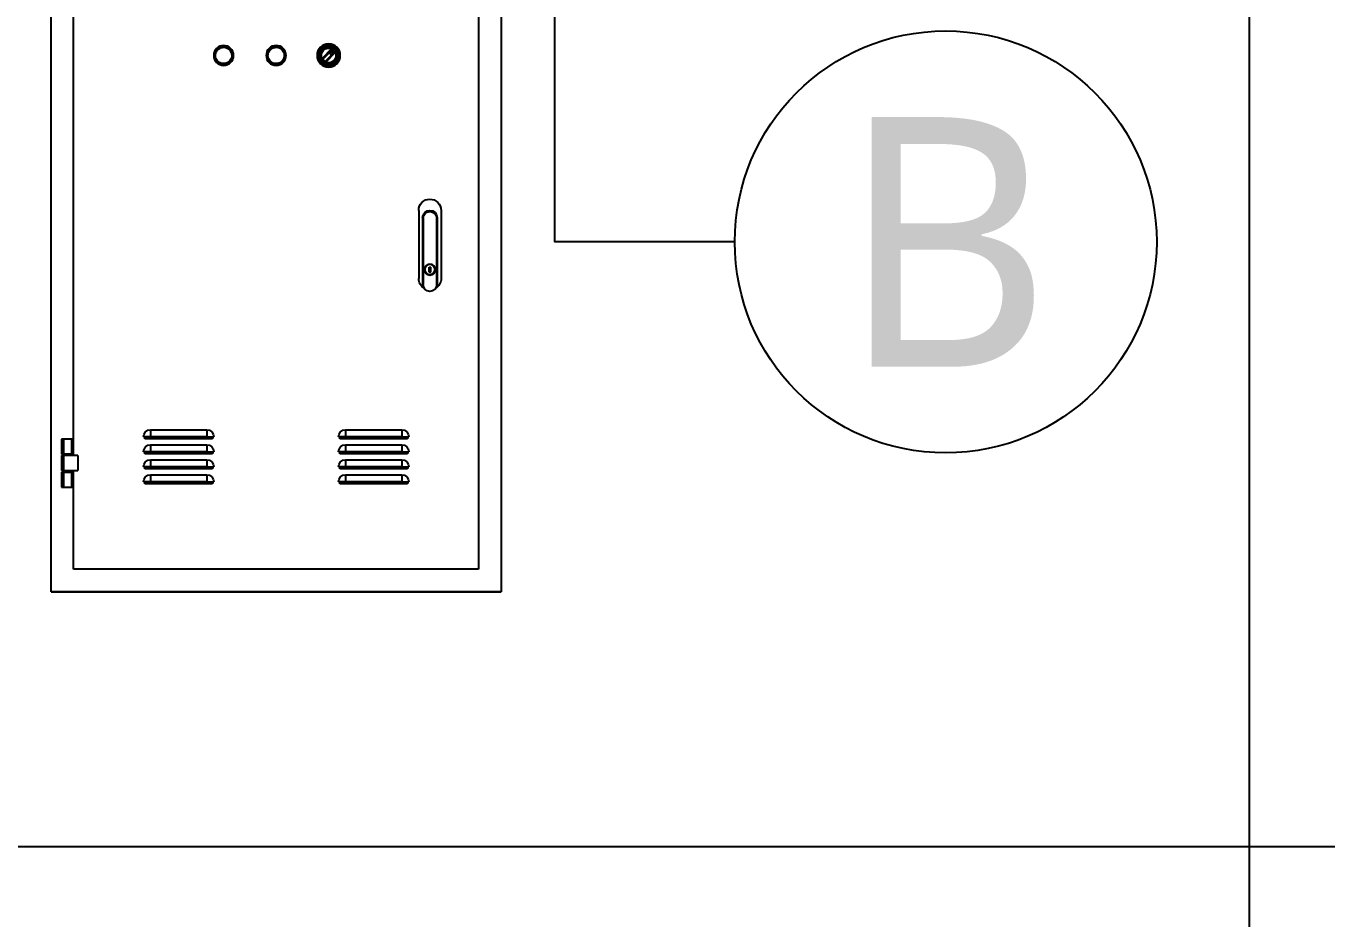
# Model space of a CAD drawing. Header units: millimetres. Extents: x 8533 to 164433, y 5768 to 115327.
# Drawn here: x 31127 to 33168, y 25303 to 26703 of the extents above; entities that cross this region are included whole.
import ezdxf
from ezdxf.enums import TextEntityAlignment as Align

# ---------------------------------------------------------------- set-up
doc = ezdxf.new("R2010")
doc.units = ezdxf.units.MM
doc.header["$LTSCALE"] = 250
for name, color, linetype in [('03_G_ENP_문자', 2, 'Continuous'), ('05_G-ENP_치수', 1, 'Continuous'), ('ARC', 8, 'Continuous'), ('G-ENP 인버터 판넬', 255, 'Continuous'), ('p', 3, 'Continuous')]:
    doc.layers.add(name, color=color, linetype=linetype)
doc.styles.add('G-ENP', font='')
doc.styles.get('G-ENP').set_extended_font_data('Malgun Gothic')

# ---------------------------------------------------------------- blocks, each defined once
blk = doc.blocks.new('240808_벽부형 인버터')
at = {"layer": 'G-ENP 인버터 판넬'}
for p, q in [((-504.7, 1009.4), (-504.7, -1009.4)), ((-454.2, 672.9), (-454.2, -959)), ((504.7, -1009.4), (504.7, 672.9)), ((454.2, -704.1), (454.2, 367.6)), ((-129.3, 203.1), (-127.4, 205)), ((-127.9, 208.7), (-104.6, 185.4)), ((-127.4, 205), (-122.8, 200.4)), ((-125, 209), (-102.2, 186.2)), ((-133.3, 200.7), (-110.5, 177.9)), ((-133, 203.6), (-109.7, 180.3)), ((-129.3, 203.1), (-124.7, 198.5)), ((-125.5, 192.9), (-123.9, 194.5)), ((-124.7, 198.5), (-122.8, 200.4)), ((-117.2, 201.2), (-123.9, 194.5)), ((-109.7, 180.3), (-104.6, 185.4)), ((-370.1, -153.9), (-370.1, -307)), ((-361.3, -170.3), (-361.3, -326.2)), ((-360, -171.6), (-360, -320.5)), ((-329.7, -171.6), (-329.7, -320.5)), ((-328.5, -170.3), (-328.5, -326.2)), ((-319.7, -153.9), (-319.7, -307)), ((-346.6, -292.7), (-346.6, -281)), ((-343.2, -281), (-346.6, -281)), ((-343.2, -292.7), (-343.2, -281)), ((-343.2, -292.7), (-346.6, -292.7)), ((-281.8, -661.8), (-297.6, -661.8)), ((-294.4, -661.8), (-294.4, -666.2)), ((-294.4, -666.2), (-143, -666.2)), ((-155.6, -646), (-281.8, -646)), ((-281.8, -646), (-281.8, -661.8)), ((-281.8, -661.8), (-155.6, -661.8)), ((-155.6, -646), (-155.6, -661.8)), ((-155.6, -661.8), (-139.9, -661.8)), ((-143, -666.2), (-143, -661.8)), ((155.6, -661.8), (139.9, -661.8)), ((143, -661.8), (143, -666.2)), ((143, -666.2), (294.4, -666.2)), ((281.8, -646), (155.6, -646)), ((155.6, -646), (155.6, -661.8)), ((155.6, -661.8), (281.8, -661.8)), ((281.8, -646), (281.8, -661.8)), ((281.8, -661.8), (297.6, -661.8)), ((294.4, -666.2), (294.4, -661.8)), ((454.2, -667.1), (481.2, -667.1)), ((454.2, -700.7), (454.2, -667.1)), ((458.4, -700.7), (458.4, -667.1)), ((477, -667.1), (477, -700.7)), ((481.2, -667.1), (481.2, -700.7)), ((-281.8, -695.4), (-297.6, -695.4)), ((-294.4, -695.4), (-294.4, -699.9)), ((-155.6, -679.7), (-281.8, -679.7)), ((-281.8, -679.7), (-281.8, -695.4)), ((-281.8, -695.4), (-155.6, -695.4)), ((-155.6, -679.7), (-155.6, -695.4)), ((-155.6, -695.4), (-139.9, -695.4)), ((-143, -699.9), (-143, -695.4)), ((155.6, -695.4), (139.9, -695.4)), ((143, -695.4), (143, -699.9)), ((281.8, -679.7), (155.6, -679.7)), ((155.6, -679.7), (155.6, -695.4)), ((155.6, -695.4), (281.8, -695.4)), ((281.8, -679.7), (281.8, -695.4)), ((281.8, -695.4), (297.6, -695.4)), ((294.4, -699.9), (294.4, -695.4)), ((-294.4, -699.9), (-143, -699.9)), ((-155.6, -713.3), (-281.8, -713.3)), ((-281.8, -713.3), (-281.8, -729.1)), ((-155.6, -713.3), (-155.6, -729.1)), ((143, -699.9), (294.4, -699.9)), ((281.8, -713.3), (155.6, -713.3)), ((155.6, -713.3), (155.6, -729.1)), ((281.8, -713.3), (281.8, -729.1)), ((445, -704.1), (481.2, -704.1)), ((445, -704.1), (445, -737.7)), ((454.2, -700.7), (481.2, -700.7)), ((455.9, -704.1), (455.9, -700.7)), ((477, -704.1), (477, -737.7)), ((479.5, -700.7), (479.5, -704.1)), ((481.2, -704.1), (481.2, -737.7)), ((-281.8, -729.1), (-297.6, -729.1)), ((-294.4, -729.1), (-294.4, -733.5)), ((-294.4, -733.5), (-143, -733.5)), ((-281.8, -729.1), (-155.6, -729.1)), ((-155.6, -747), (-281.8, -747)), ((-281.8, -747), (-281.8, -762.7)), ((-155.6, -729.1), (-139.9, -729.1)), ((-155.6, -747), (-155.6, -762.7)), ((-143, -733.5), (-143, -729.1)), ((155.6, -729.1), (139.9, -729.1)), ((143, -729.1), (143, -733.5)), ((143, -733.5), (294.4, -733.5)), ((155.6, -729.1), (281.8, -729.1)), ((281.8, -747), (155.6, -747)), ((155.6, -747), (155.6, -762.7)), ((281.8, -729.1), (297.6, -729.1)), ((281.8, -747), (281.8, -762.7)), ((294.4, -733.5), (294.4, -729.1)), ((481.2, -737.7), (445, -737.7)), ((454.2, -959), (454.2, -737.7)), ((454.2, -959), (454.2, -737.7)), ((481.2, -741.1), (454.2, -741.1)), ((454.2, -774.7), (454.2, -741.1)), ((455.9, -741.1), (455.9, -737.7)), ((458.4, -774.7), (458.4, -741.1)), ((477, -741.1), (477, -774.7)), ((479.5, -737.7), (479.5, -741.1)), ((481.2, -741.1), (481.2, -774.7)), ((-281.8, -762.7), (-297.6, -762.7)), ((-294.4, -762.7), (-294.4, -767.2)), ((-294.4, -767.2), (-143, -767.2)), ((-281.8, -762.7), (-155.6, -762.7)), ((-155.6, -762.7), (-139.9, -762.7)), ((-143, -767.2), (-143, -762.7)), ((155.6, -762.7), (139.9, -762.7)), ((143, -762.7), (143, -767.2)), ((143, -767.2), (294.4, -767.2)), ((155.6, -762.7), (281.8, -762.7)), ((281.8, -762.7), (297.6, -762.7)), ((294.4, -767.2), (294.4, -762.7)), ((481.2, -774.7), (454.2, -774.7)), ((-454.2, -959), (454.2, -959)), ((-504.7, -1009.4), (504.7, -1009.4)), ((504.7, -1009.4), (-504.7, -1009.4))]:
    blk.add_line(p, q, dxfattribs=at)
for centre, radius in [((-117.8, 193.5), 26.1), ((-117.8, 193.5), 24), ((-117.8, 193.5), 22.3), ((-117.8, 193.5), 21), ((-117.8, 193.5), 19.9), ((0, 193.5), 22.3), ((0, 193.5), 21), ((0, 193.5), 19.9), ((117.8, 193.5), 22.3), ((117.8, 193.5), 21), ((117.8, 193.5), 19.9), ((-344.9, -286.8), 12.2), ((-344.9, -286.8), 11.4)]:
    blk.add_circle(centre, radius, dxfattribs=at)
for centre, radius, start, end in [((-117.8, 193.5), 25.2, 152.117, 162.883), ((-142.2, 209.8), 5.05, 295.5132, 356.9868), ((-117.8, 193.5), 25.2, 129.617, 140.383), ((-134.1, 218), 5.05, 273.0132, 334.4868), ((-117.8, 193.5), 18.3, 120.373, 149.627), ((-117.8, 193.5), 25.2, 107.117, 117.883), ((-117.8, 193.5), 18.3, 329.627, 120.373), ((-126.2, 207.8), 1.68, 45, 120.373), ((-123.5, 222.3), 5.05, 250.5132, 311.9868), ((-117.8, 193.5), 16.5, 335.8964, 114.1036), ((-117.8, 193.5), 25.2, 84.617, 95.383), ((-112, 222.3), 5.05, 228.0132, 289.4868), ((-117.8, 193.5), 25.2, 62.117, 72.883), ((-101.4, 218), 5.05, 205.5132, 266.9868), ((-117.8, 193.5), 25.2, 39.617, 50.383), ((-93.3, 209.8), 5.05, 183.0132, 244.4868), ((-117.8, 193.5), 25.2, 17.117, 27.883), ((0, 193.5), 18.3, 120.373, 149.627), ((0, 193.5), 18.3, 329.627, 120.373), ((117.8, 193.5), 18.3, 120.373, 149.627), ((117.8, 193.5), 18.3, 329.627, 120.373), ((-117.8, 193.5), 25.2, 174.617, 185.383), ((-146.6, 199.2), 5.05, 318.0132, 19.4868), ((-146.6, 187.7), 5.05, 340.5132, 41.9868), ((-117.8, 193.5), 25.2, 197.117, 207.883), ((-142.2, 177.1), 5.05, 3.0132, 64.4868), ((-117.8, 193.5), 25.2, 219.617, 230.383), ((-117.8, 193.5), 18.3, 149.627, 300.373), ((-117.8, 193.5), 16.5, 155.8964, 294.1036), ((-132.1, 201.9), 1.68, 149.627, 225), ((-109.3, 179.1), 1.68, 225, 300.373), ((-117.8, 193.5), 18.3, 300.373, 329.627), ((-103.4, 185.1), 1.68, 329.627, 45), ((-117.8, 193.5), 25.2, 309.617, 320.383), ((-93.3, 177.1), 5.05, 115.5132, 176.9868), ((-117.8, 193.5), 25.2, 332.117, 342.883), ((-88.9, 199.2), 5.05, 160.5132, 221.9868), ((-88.9, 187.7), 5.05, 138.0132, 199.4868), ((-117.8, 193.5), 25.2, 354.617, 5.383), ((0, 193.5), 18.3, 149.627, 300.373), ((0, 193.5), 18.3, 300.373, 329.627), ((117.8, 193.5), 18.3, 149.627, 300.373), ((117.8, 193.5), 18.3, 300.373, 329.627), ((-134.1, 169), 5.05, 25.5132, 86.9868), ((-117.8, 193.5), 25.2, 242.117, 252.883), ((-123.5, 164.6), 5.05, 48.0132, 109.4868), ((-117.8, 193.5), 25.2, 264.617, 275.383), ((-112, 164.6), 5.05, 70.5132, 131.9868), ((-117.8, 193.5), 25.2, 287.117, 297.883), ((-101.4, 169), 5.05, 93.0132, 154.4868), ((-344.9, -153.9), 25.2, 0, 180), ((-344.9, -170.3), 16.4, 1.4693, 178.5307), ((-344.9, -171.6), 15.1, 0, 180), ((-344.9, -307), 25.2, 180, 240.0736), ((-344.9, -320.5), 15.1, 180, 0), ((-344.9, -307), 25.2, 299.9264, 0), ((-281.8, -661.8), 15.8, 90, 180), ((-155.6, -661.8), 15.8, 0, 90), ((155.6, -661.8), 15.8, 90, 180), ((281.8, -661.8), 15.8, 0, 90), ((-281.8, -695.4), 15.8, 90, 180), ((-155.6, -695.4), 15.8, 0, 90), ((155.6, -695.4), 15.8, 90, 180), ((281.8, -695.4), 15.8, 0, 90), ((-281.8, -729.1), 15.8, 90, 180), ((-155.6, -729.1), 15.8, 0, 90), ((155.6, -729.1), 15.8, 90, 180), ((281.8, -729.1), 15.8, 0, 90), ((-281.8, -762.7), 15.8, 90, 180), ((-155.6, -762.7), 15.8, 0, 90), ((155.6, -762.7), 15.8, 90, 180), ((281.8, -762.7), 15.8, 0, 90)]:
    blk.add_arc(centre, radius, start, end, dxfattribs=at)

msp = doc.modelspace()

# ---------------------------------------------------------------- linework, layer by layer
at = {"layer": '05_G-ENP_치수', "ltscale": 0.5, "elevation": 0}
msp.add_lwpolyline([(32240, 26364.4), (31957.7, 26364.4), (31957.7, 27269.4), (32090, 27269.4), (32090, 26877.4), (31957.7, 26877.4)], dxfattribs=at)
at = {"layer": '05_G-ENP_치수'}
msp.add_circle((32571.2, 26364.4), 331.2, dxfattribs=at)
at = {"layer": 'ARC'}
msp.add_line((19210.6, 25415.1), (124753.6, 25415.1), dxfattribs=at)
at = {"layer": 'p', "color": 4, "linetype": 'Continuous'}
msp.add_line((33048.2, 15017.4), (33048.2, 91125.6), dxfattribs=at)

# ---------------------------------------------------------------- block references
at = {"layer": 'G-ENP 인버터 판넬', "xscale": -0.7, "yscale": 0.7, "zscale": 0.7}
msp.add_blockref('240808_벽부형 인버터', (31520, 26521.7), dxfattribs=at)

# ---------------------------------------------------------------- texts
at = {"layer": '03_G_ENP_문자', "color": 0, "style": 'G-ENP'}
msp.add_text('B', height=392, dxfattribs=at).set_placement((32571.2, 26364.4), align=Align.MIDDLE)

doc.saveas('drawing.dxf')
